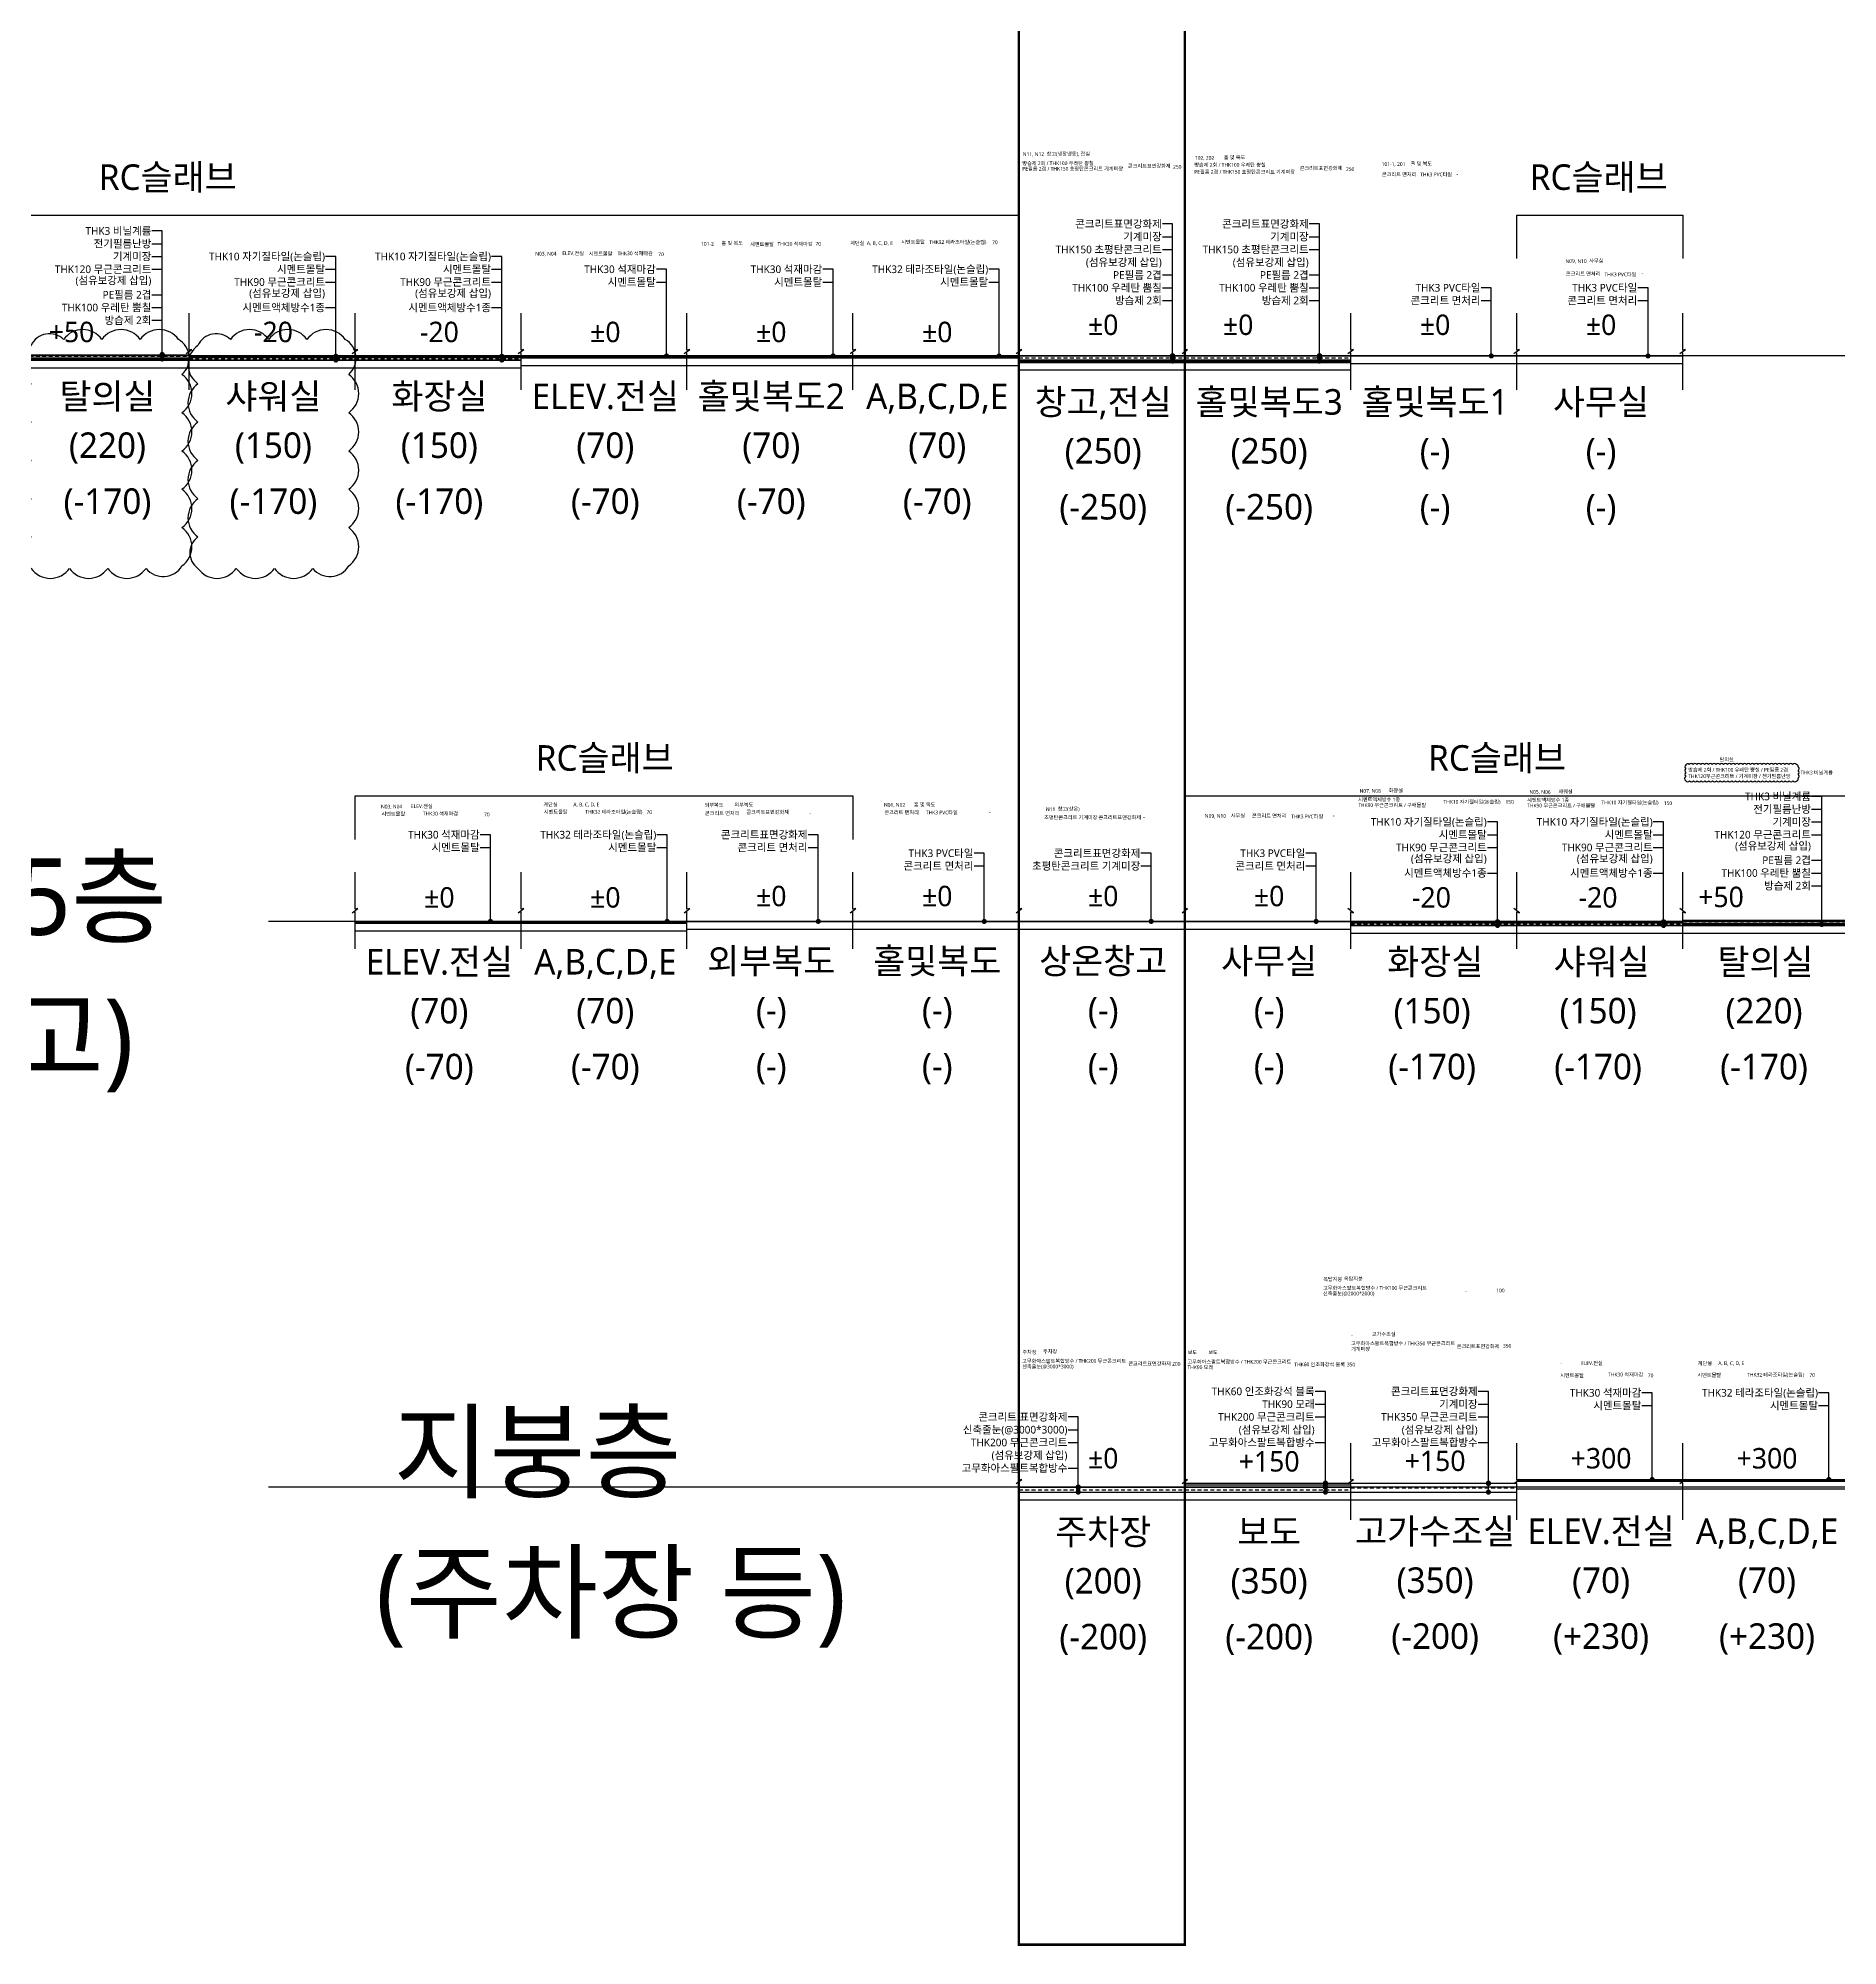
# Model space of a CAD drawing. Header units: millimetres. Extents: x 14892468 to 15300900, y -3565850 to -3401345.
# Drawn here: x 14984285 to 15054773, y -3561489 to -3486799 of the extents above; entities that cross this region are included whole.
import ezdxf
from ezdxf.enums import TextEntityAlignment as Align

# ---------------------------------------------------------------- set-up
doc = ezdxf.new("R2010")
doc.units = ezdxf.units.MM
doc.header["$LTSCALE"] = 100
doc.header["$MEASUREMENT"] = 0
doc.linetypes.add('ACAD_ISO03W100', pattern=[30, 12, -18])
doc.linetypes.add('HID', pattern=[2.5, 1.5, -1])
doc.layers.get('0').update_dxf_attribs({"linetype": 'CONTINUOUS'})
doc.layers.get('Defpoints').update_dxf_attribs({"color": 171, "linetype": 'CONTINUOUS'})
doc.layers.add('check', color=30, linetype='CONTINUOUS', plot=False)
for name, color, linetype in [('FIN', 9, 'CONTINUOUS'), ('FIN(아스콘)', 3, 'CONTINUOUS'), ('HAT-252', 252, 'CONTINUOUS'), ('INS', 9, 'BATTING'), ('LED', 7, 'CONTINUOUS'), ('SYM', 7, 'CONTINUOUS'), ('TEXT(MIN)', 7, 'CONTINUOUS'), ('TEXT-기입', 6, 'CONTINUOUS'), ('wire-meshes', 1, 'CONTINUOUS')]:
    doc.layers.add(name, color=color, linetype=linetype)
doc.styles.add('CGS', font='cgse', dxfattribs={"bigfont": 'cgs'})
doc.styles.add('나눔바른고딕', font='NanumBarunGothic.ttf')
doc.linetypes.add('BATTING', pattern='A,0.0001,-0.1,[134,ltypeshp.shx,S=0.1,R=0,X=-0.1,Y=0],-0.2,[134,ltypeshp.shx,S=0.1,R=180,X=0.1,Y=0],-0.1', length=0.4001)
doc.dimstyles.new('NDIM 1200', dxfattribs={"dimscale": 500, "dimtxt": 3, "dimasz": 1, "dimexe": 2, "dimexo": 2, "dimgap": 1, "dimtad": 1, "dimdec": 0, "dimdsep": 46, "dimtxsty": 'CGS', "dimblk": 'DOT0', "dimcen": 1, "dimdle": 8, "dimclrd": 2, "dimclre": 2, "dimclrt": 2, "dimadec": 0, "dimazin": 0, "dimtfac": 1, "dimtdec": 0, "dimtix": 1, "dimtmove": 2, "dimatfit": 3, "dimldrblk": 'DOT0', "dimfxl": 1, "dimtolj": 1, "dimtzin": 0, "dimlwd": -1, "dimlwe": -1, "dimarcsym": 0})

# ---------------------------------------------------------------- blocks, each defined once
blk = doc.blocks.new('DOT0')
blk.add_line((-3, 0), (3, 0))
at = {"color": 6}
blk.add_circle((0, 0), 0.75, dxfattribs=at)

msp = doc.modelspace()

# ---------------------------------------------------------------- hatches: boundary and pattern name
at = {"layer": 'LED'}
h = msp.add_hatch(color=256, dxfattribs=at)
h.dxf.hatch_style = 1
edge = h.paths.add_edge_path()
edge.add_arc((14989143, -3499191.1), 108, 0, 360)
h = msp.add_hatch(color=256, dxfattribs=at)
h.dxf.hatch_style = 1
edge = h.paths.add_edge_path()
edge.add_arc((14995946, -3499261.1), 108, 0, 360)
h = msp.add_hatch(color=256, dxfattribs=at)
h.dxf.hatch_style = 1
edge = h.paths.add_edge_path()
edge.add_arc((15002446, -3499261.1), 108, 0, 360)
h = msp.add_hatch(color=256, dxfattribs=at)
h.dxf.hatch_style = 1
edge = h.paths.add_edge_path()
edge.add_arc((15028717.5, -3499236.1), 108, 0, 360)
h = msp.add_hatch(color=256, dxfattribs=at)
h.dxf.hatch_style = 1
edge = h.paths.add_edge_path()
edge.add_arc((15028717.5, -3499311.1), 108, 0, 360)
h = msp.add_hatch(color=256, dxfattribs=at)
h.dxf.hatch_style = 1
edge = h.paths.add_edge_path()
edge.add_arc((15034471.5, -3499236.1), 108, 0, 360)
h = msp.add_hatch(color=256, dxfattribs=at)
h.dxf.hatch_style = 1
edge = h.paths.add_edge_path()
edge.add_arc((15034471.5, -3499311.1), 108, 0, 360)
h = msp.add_hatch(color=256, dxfattribs=at)
h.dxf.hatch_style = 1
edge = h.paths.add_edge_path()
edge.add_arc((15041446, -3521399.5), 108, 0, 360)
h = msp.add_hatch(color=256, dxfattribs=at)
h.dxf.hatch_style = 1
edge = h.paths.add_edge_path()
edge.add_arc((15047946, -3521399.5), 108, 0, 360)
h = msp.add_hatch(color=256, dxfattribs=at)
h.dxf.hatch_style = 1
edge = h.paths.add_edge_path()
edge.add_arc((15034703.9, -3543380.4), 108, 0, 360)
h = msp.add_hatch(color=256, dxfattribs=at)
h.dxf.hatch_style = 1
edge = h.paths.add_edge_path()
edge.add_arc((15041088.2, -3543380.4), 108, 0, 360)
h = msp.add_hatch(color=256, dxfattribs=at)
h.dxf.hatch_style = 1
edge = h.paths.add_edge_path()
edge.add_arc((15025022.5, -3543530.4), 108, 0, 360)
h = msp.add_hatch(color=256, dxfattribs=at)
h.dxf.hatch_style = 1
edge = h.paths.add_edge_path()
edge.add_arc((15034703.9, -3543530.4), 108, 0, 360)

# ---------------------------------------------------------------- linework, layer by layer
for points in [[(14984011.4, -3507557.8, 0.5205671), (14985511.4, -3507557.8, 0.5205671), (14987011.4, -3507557.8, 0.5205671), (14988511.4, -3507557.8, 0.5205671), (14989916.5, -3507463, 0.5205671), (14989916.5, -3505963, 0.5205671), (14989916.5, -3504463, 0.5205671), (14989916.5, -3502963, 0.5205671), (14989916.5, -3501463, 0.5205671), (14989916.5, -3499963, 0.5205671), (14989780.8, -3498598.7, 0.5205671), (14988280.8, -3498598.7, 0.5205671), (14986780.8, -3498598.7, 0.5205671), (14985280.8, -3498598.7, 0.5205671), (14984011.4, -3498829.4, 0.5205671), (14984011.4, -3500329.4, 0.5205671), (14984011.4, -3501829.4, 0.5205671), (14984011.4, -3503329.4, 0.5205671), (14984011.4, -3504829.4, 0.5205671), (14984011.4, -3506329.4, 0.5205671)], [(14990544.4, -3507557.8, 0.5205671), (14992044.4, -3507557.8, 0.5205671), (14993544.4, -3507557.8, 0.5205671), (14995044.4, -3507557.8, 0.5205671), (14996449.5, -3507463, 0.5205671), (14996449.5, -3505963, 0.5205671), (14996449.5, -3504463, 0.5205671), (14996449.5, -3502963, 0.5205671), (14996449.5, -3501463, 0.5205671), (14996449.5, -3499963, 0.5205671), (14996313.8, -3498598.7, 0.5205671), (14994813.8, -3498598.7, 0.5205671), (14993313.8, -3498598.7, 0.5205671), (14991813.8, -3498598.7, 0.5205671), (14990544.4, -3498829.4, 0.5205671), (14990544.4, -3500329.4, 0.5205671), (14990544.4, -3501829.4, 0.5205671), (14990544.4, -3503329.4, 0.5205671), (14990544.4, -3504829.4, 0.5205671), (14990544.4, -3506329.4, 0.5205671)], [(15048815.5, -3515873.7, 0.5205671), (15048965.5, -3515873.7, 0.5205671), (15049115.5, -3515873.7, 0.5205671), (15049265.5, -3515873.7, 0.5205671), (15049415.5, -3515873.7, 0.5205671), (15049565.5, -3515873.7, 0.5205671), (15049715.5, -3515873.7, 0.5205671), (15049865.5, -3515873.7, 0.5205671), (15050015.5, -3515873.7, 0.5205671), (15050165.5, -3515873.7, 0.5205671), (15050315.5, -3515873.7, 0.5205671), (15050465.5, -3515873.7, 0.5205671), (15050615.5, -3515873.7, 0.5205671), (15050765.5, -3515873.7, 0.5205671), (15050915.5, -3515873.7, 0.5205671), (15051065.5, -3515873.7, 0.5205671), (15051215.5, -3515873.7, 0.5205671), (15051365.5, -3515873.7, 0.5205671), (15051515.5, -3515873.7, 0.5205671), (15051665.5, -3515873.7, 0.5205671), (15051815.5, -3515873.7, 0.5205671), (15051965.5, -3515873.7, 0.5205671), (15052115.5, -3515873.7, 0.5205671), (15052265.5, -3515873.7, 0.5205671), (15052415.5, -3515873.7, 0.5205671), (15052565.5, -3515873.7, 0.5205671), (15052715.5, -3515873.7, 0.5205671), (15052865.5, -3515873.7, 0.5205671), (15053015.5, -3515873.7, 0.5205671), (15053165.5, -3515873.7, 0.5205671), (15053215.5, -3515773.7, 0.5205671), (15053215.5, -3515623.7, 0.5205671), (15053215.5, -3515473.7, 0.5205671), (15053215.5, -3515323.7, 0.5205671), (15053150.8, -3515238.4, 0.5205671), (15053000.8, -3515238.4, 0.5205671), (15052850.8, -3515238.4, 0.5205671), (15052700.8, -3515238.4, 0.5205671), (15052550.8, -3515238.4, 0.5205671), (15052400.8, -3515238.4, 0.5205671), (15052250.8, -3515238.4, 0.5205671), (15052100.8, -3515238.4, 0.5205671), (15051950.8, -3515238.4, 0.5205671), (15051800.8, -3515238.4, 0.5205671), (15051650.8, -3515238.4, 0.5205671), (15051500.8, -3515238.4, 0.5205671), (15051350.8, -3515238.4, 0.5205671), (15051200.8, -3515238.4, 0.5205671), (15051050.8, -3515238.4, 0.5205671), (15050900.8, -3515238.4, 0.5205671), (15050750.8, -3515238.4, 0.5205671), (15050600.8, -3515238.4, 0.5205671), (15050450.8, -3515238.4, 0.5205671), (15050300.8, -3515238.4, 0.5205671), (15050150.8, -3515238.4, 0.5205671), (15050000.8, -3515238.4, 0.5205671), (15049850.8, -3515238.4, 0.5205671), (15049700.8, -3515238.4, 0.5205671), (15049550.8, -3515238.4, 0.5205671), (15049400.8, -3515238.4, 0.5205671), (15049250.8, -3515238.4, 0.5205671), (15049100.8, -3515238.4, 0.5205671), (15048950.8, -3515238.4, 0.5205671), (15048815.5, -3515253.1, 0.5205671), (15048815.5, -3515403.1, 0.5205671), (15048815.5, -3515553.1, 0.5205671), (15048815.5, -3515703.1, 0.5205671)]]:
    msp.add_lwpolyline(points, format="xyb", close=True)
at = {"color": 2, "ltscale": 0.1}
for points in [[(15035697, -3499241.1), (15042197, -3499241.1)], [(15042197, -3499241.1), (15048697, -3499241.1)], [(14983697, -3499411.1), (14990197, -3499411.1)], [(14983697, -3499711.1), (14990197, -3499711.1)], [(14990197, -3499411.1), (14996697, -3499411.1)], [(14990197, -3499711.1), (14996697, -3499711.1)], [(14996697, -3499411.2), (15003197, -3499411.2)], [(14996697, -3499711.2), (15003197, -3499711.2)], [(15003197, -3499311.2), (15009697, -3499311.2)], [(15003197, -3499611.2), (15009697, -3499611.2)], [(15009697, -3499311.2), (15016197, -3499311.2)], [(15009697, -3499611.2), (15016197, -3499611.2)], [(15016197, -3499311.2), (15022697, -3499311.2)], [(15016197, -3499611.2), (15022697, -3499611.2)], [(15022697, -3499491.1), (15029197, -3499491.1)], [(15022697, -3499791.1), (15029197, -3499791.1)], [(15029197, -3499491.1), (15035697, -3499491.1)], [(15029197, -3499791.1), (15035697, -3499791.1)], [(15035697, -3499541.1), (15042197, -3499541.1)], [(15042197, -3499541.1), (15048697, -3499541.1)], [(14996697, -3521449.6), (15003197, -3521449.6)], [(15003197, -3521449.6), (15009697, -3521449.6)], [(15009697, -3521379.6), (15016197, -3521379.6)], [(15016197, -3521379.6), (15022697, -3521379.6)], [(15022697, -3521379.6), (15029197, -3521379.6)], [(15029197, -3521379.6), (15035697, -3521379.6)], [(15042197, -3521549.6), (15035697, -3521549.6)], [(15048697, -3521549.6), (15042197, -3521549.6)], [(15055197, -3521549.6), (15048697, -3521549.6)], [(14996697, -3521749.6), (15003197, -3521749.6)], [(15003197, -3521749.6), (15009697, -3521749.6)], [(15009697, -3521679.6), (15016197, -3521679.6)], [(15016197, -3521679.6), (15022697, -3521679.6)], [(15022697, -3521679.6), (15029197, -3521679.6)], [(15029197, -3521679.6), (15035697, -3521679.6)], [(15042197, -3521849.6), (15035697, -3521849.6)], [(15048697, -3521849.6), (15042197, -3521849.6)], [(15055197, -3521849.6), (15048697, -3521849.6)], [(15042197, -3543300.4), (15048697, -3543300.4)], [(15048697, -3543300.4), (15055197, -3543300.4)], [(15022697, -3543730.4), (15029197, -3543730.4)], [(15022697, -3544030.4), (15029197, -3544030.4)], [(15029197, -3543730.4), (15035697, -3543730.4)], [(15029197, -3544030.4), (15035697, -3544030.4)], [(15035697, -3543730.4), (15042197, -3543730.4)], [(15035697, -3544030.4), (15042197, -3544030.4)], [(15042197, -3543600.4), (15048697, -3543600.4)], [(15048697, -3543600.4), (15055197, -3543600.4)]]:
    msp.add_lwpolyline(points, dxfattribs=at)
at = {"layer": 'check', "color": 40, "linetype": 'ACAD_ISO03W100', "ltscale": 0.05, "const_width": 100}
msp.add_lwpolyline([(15022697, -3446368.2), (15029197, -3446368.2), (15029197, -3561439.2), (15022697, -3561439.2)], close=True, dxfattribs=at)
at = {"layer": 'Defpoints', "ltscale": 0.1}
for p, q in [((15090428.8, -3499241.1), (14957697, -3499241.1)), ((15090428.8, -3521379.6), (14993303.5, -3521379.6)), ((15090428.8, -3543530.4), (14993303.5, -3543530.4))]:
    msp.add_line(p, q, dxfattribs=at)
at = {"layer": 'FIN', "ltscale": 0.1}
for points in [[(14983697, -3499191.1), (14990197, -3499191.1)], [(15003197, -3499241.2), (15009697, -3499241.2)], [(15009697, -3499241.2), (15016197, -3499241.2)], [(15016197, -3499241.2), (15022697, -3499241.2)], [(15035697, -3499238.1), (15042197, -3499238.1)], [(15042197, -3499238.1), (15048697, -3499238.1)], [(14990197, -3499261.1), (14996697, -3499261.1)], [(14990197, -3499271.1), (14996697, -3499271.1)], [(14996697, -3499261.1), (15003197, -3499261.1)], [(14996697, -3499271.1), (15003197, -3499271.1)], [(15003197, -3499271.2), (15009697, -3499271.2)], [(15009697, -3499271.2), (15016197, -3499271.2)], [(15016197, -3499271.2), (15022697, -3499271.2)], [(14996697, -3521379.6), (15003197, -3521379.6)], [(14996697, -3521409.6), (15003197, -3521409.6)], [(15003197, -3521379.6), (15009697, -3521379.6)], [(15003197, -3521409.6), (15009697, -3521409.6)], [(15016197, -3521376.6), (15022697, -3521376.6)], [(15029197, -3521376.6), (15035697, -3521376.6)], [(15035697, -3521399.6), (15042197, -3521399.6)], [(15035697, -3521409.6), (15042197, -3521409.6)], [(15042197, -3521399.6), (15048697, -3521399.6)], [(15042197, -3521409.6), (15048697, -3521409.6)], [(15048697, -3521329.6), (15055197, -3521329.6)], [(15042197, -3543230.4), (15048697, -3543230.4)], [(15042197, -3543260.4), (15048697, -3543260.4)], [(15048697, -3543230.4), (15055197, -3543230.4)], [(15048697, -3543260.4), (15055197, -3543260.4)]]:
    msp.add_lwpolyline(points, dxfattribs=at)
at = {"layer": 'FIN(아스콘)', "ltscale": 0.1}
for points in [[(14983697, -3499194.1), (14990197, -3499194.1)], [(15022697, -3499241.1), (15029197, -3499241.1)], [(15029197, -3499241.1), (15035697, -3499241.1)], [(14983697, -3499311.1), (14990197, -3499311.1)], [(14990197, -3499301.1), (14996697, -3499301.1)], [(14990197, -3499391.1), (14996697, -3499391.1)], [(14996697, -3499301.1), (15003197, -3499301.1)], [(14996697, -3499391.1), (15003197, -3499391.1)], [(15022697, -3499391.1), (15029197, -3499391.1)], [(15029197, -3499391.1), (15035697, -3499391.1)], [(15035697, -3521439.6), (15042197, -3521439.6)], [(15035697, -3521529.6), (15042197, -3521529.6)], [(15042197, -3521439.6), (15048697, -3521439.6)], [(15042197, -3521529.6), (15048697, -3521529.6)], [(15048697, -3521332.6), (15055197, -3521332.6)], [(15048697, -3521449.6), (15055197, -3521449.6)], [(15022697, -3543530.4), (15029197, -3543530.4)], [(15022697, -3543720.4), (15029197, -3543720.4)], [(15029197, -3543380.4), (15035697, -3543380.4)], [(15029197, -3543440.4), (15035697, -3543440.4)], [(15029197, -3543530.4), (15035697, -3543530.4)], [(15029197, -3543720.4), (15035697, -3543720.4)], [(15035697, -3543380.4), (15042197, -3543380.4)], [(15035697, -3543720.4), (15042197, -3543720.4)]]:
    msp.add_lwpolyline(points, dxfattribs=at)
at = {"layer": 'HAT-252', "linetype": 'HID', "ltscale": 0.1}
for points in [[(14990197, -3499401.1), (14996697, -3499401.1)], [(14996697, -3499401.1), (15003197, -3499401.1)], [(15035697, -3521539.6), (15042197, -3521539.6)], [(15042197, -3521539.6), (15048697, -3521539.6)], [(15022697, -3543725.4), (15029197, -3543725.4)], [(15029197, -3543725.4), (15035697, -3543725.4)], [(15035697, -3543725.4), (15042197, -3543725.4)]]:
    msp.add_lwpolyline(points, dxfattribs=at)
at = {"layer": 'INS', "ltscale": 1.2}
for points in [[(14983697, -3499361.1), (14990197, -3499361.1)], [(15022697, -3499441.1), (15029197, -3499441.1)], [(15029197, -3499441.1), (15035697, -3499441.1)], [(15048697, -3521499.6), (15055197, -3521499.6)]]:
    msp.add_lwpolyline(points, dxfattribs=at)
at = {"layer": 'SYM', "color": 251, "ltscale": 1000, "true_color": 0x636466}
for points in [[(14990197, -3500568.7), (14990197, -3499122.7), (14990087, -3499149.7), (14990307, -3498987.7), (14990197, -3499014.7), (14990197, -3497568.7)], [(14996697, -3500568.7), (14996697, -3499122.7), (14996587, -3499149.7), (14996807, -3498987.7), (14996697, -3499014.7), (14996697, -3497568.7)], [(15003197, -3500568.7), (15003197, -3499122.7), (15003087, -3499149.7), (15003307, -3498987.7), (15003197, -3499014.7), (15003197, -3497568.7)], [(15009697, -3500568.7), (15009697, -3499122.7), (15009587, -3499149.7), (15009807, -3498987.7), (15009697, -3499014.7), (15009697, -3497568.7)], [(15016197, -3500568.7), (15016197, -3499122.7), (15016087, -3499149.7), (15016307, -3498987.7), (15016197, -3499014.7), (15016197, -3497568.7)], [(15022697, -3500568.7), (15022697, -3499122.7), (15022587, -3499149.7), (15022807, -3498987.7), (15022697, -3499014.7), (15022697, -3497568.7)], [(15029197, -3500568.7), (15029197, -3499122.7), (15029087, -3499149.7), (15029307, -3498987.7), (15029197, -3499014.7), (15029197, -3497568.7)], [(15035697, -3500568.7), (15035697, -3499122.7), (15035587, -3499149.7), (15035807, -3498987.7), (15035697, -3499014.7), (15035697, -3497568.7)], [(15042197, -3500568.7), (15042197, -3499122.7), (15042087, -3499149.7), (15042307, -3498987.7), (15042197, -3499014.7), (15042197, -3497568.7)], [(15048697, -3500568.7), (15048697, -3499122.7), (15048587, -3499149.7), (15048807, -3498987.7), (15048697, -3499014.7), (15048697, -3497568.7)], [(14996697, -3522457.3), (14996697, -3521011.3), (14996587, -3521038.3), (14996807, -3520876.3), (14996697, -3520903.3), (14996697, -3519457.3)], [(15003197, -3522457.3), (15003197, -3521011.3), (15003087, -3521038.3), (15003307, -3520876.3), (15003197, -3520903.3), (15003197, -3519457.3)], [(15009697, -3522457.3), (15009697, -3521011.3), (15009587, -3521038.3), (15009807, -3520876.3), (15009697, -3520903.3), (15009697, -3519457.3)], [(15016197, -3522457.3), (15016197, -3521011.3), (15016087, -3521038.3), (15016307, -3520876.3), (15016197, -3520903.3), (15016197, -3519457.3)], [(15022697, -3522457.3), (15022697, -3521011.3), (15022587, -3521038.3), (15022807, -3520876.3), (15022697, -3520903.3), (15022697, -3519457.3)], [(15029197, -3522457.3), (15029197, -3521011.3), (15029087, -3521038.3), (15029307, -3520876.3), (15029197, -3520903.3), (15029197, -3519457.3)], [(15035697, -3522457.3), (15035697, -3521011.3), (15035807, -3521038.3), (15035587, -3520876.3), (15035697, -3520903.3), (15035697, -3519457.3)], [(15042197, -3522457.3), (15042197, -3521011.3), (15042307, -3521038.3), (15042087, -3520876.3), (15042197, -3520903.3), (15042197, -3519457.3)], [(15048697, -3522457.3), (15048697, -3521011.3), (15048807, -3521038.3), (15048587, -3520876.3), (15048697, -3520903.3), (15048697, -3519457.3)], [(15022697, -3544808), (15022697, -3543362), (15022587, -3543389), (15022807, -3543227), (15022697, -3543254), (15022697, -3541808)], [(15029197, -3544808), (15029197, -3543362), (15029087, -3543389), (15029307, -3543227), (15029197, -3543254), (15029197, -3541808)], [(15035697, -3544808), (15035697, -3543362), (15035587, -3543389), (15035807, -3543227), (15035697, -3543254), (15035697, -3541808)], [(15042197, -3544808), (15042197, -3543362), (15042087, -3543389), (15042307, -3543227), (15042197, -3543254), (15042197, -3541808)], [(15048697, -3544808), (15048697, -3543362), (15048587, -3543389), (15048807, -3543227), (15048697, -3543254), (15048697, -3541808)]]:
    msp.add_lwpolyline(points, dxfattribs=at)
at = {"layer": 'TEXT(MIN)', "ltscale": 10000}
for p, q in [((15028317.5, -3494571.5), (15028717.5, -3494571.5)), ((15034071.5, -3494571.5), (15034471.5, -3494571.5)), ((14988743, -3494846.5), (14989143, -3494846.5)), ((14988743, -3495346.5), (14989143, -3495346.5)), ((15028317.5, -3495071.5), (15028717.5, -3495071.5)), ((15034071.5, -3495071.5), (15034471.5, -3495071.5)), ((14988743, -3495846.5), (14989143, -3495846.5)), ((14995546, -3495846.5), (14995946, -3495846.5)), ((15002046, -3495846.5), (15002446, -3495846.5)), ((15028317.5, -3496071.5), (15028717.5, -3496071.5)), ((15034071.5, -3496071.5), (15034471.5, -3496071.5)), ((14988743, -3496846.5), (14989143, -3496846.5)), ((14995546, -3496346.5), (14995946, -3496346.5)), ((15002046, -3496346.5), (15002446, -3496346.5)), ((15008499, -3496346.6), (15008899, -3496346.6)), ((15015020, -3496346.6), (15015420, -3496346.6)), ((15021520, -3496346.6), (15021920, -3496346.6)), ((15028317.5, -3496571.5), (15028717.5, -3496571.5)), ((15034071.5, -3496571.5), (15034471.5, -3496571.5)), ((14988743, -3497346.5), (14989143, -3497346.5)), ((14995546, -3497346.5), (14995946, -3497346.5)), ((15002046, -3497346.5), (15002446, -3497346.5)), ((15028317.5, -3497071.5), (15028717.5, -3497071.5)), ((15034071.5, -3497071.5), (15034471.5, -3497071.5)), ((15040800.5, -3497071.5), (15041200.5, -3497071.5)), ((15046939.5, -3497071.5), (15047339.5, -3497071.5)), ((14988743, -3497846.5), (14989143, -3497846.5)), ((15053743, -3516985), (15054143, -3516985)), ((15053743, -3517485), (15054143, -3517485)), ((15001601.2, -3518485), (15002001.2, -3518485)), ((15008520, -3518485), (15008920, -3518485)), ((15014439.5, -3518485), (15014839.5, -3518485)), ((15041046, -3517984.9), (15041446, -3517984.9)), ((15041046, -3518484.9), (15041446, -3518484.9)), ((15047546, -3517984.9), (15047946, -3517984.9)), ((15047546, -3518484.9), (15047946, -3518484.9)), ((15053743, -3517985), (15054143, -3517985)), ((15020939.5, -3519210), (15021339.5, -3519210)), ((15027477.8, -3519210), (15027877.8, -3519210)), ((15033939.5, -3519210), (15034339.5, -3519210)), ((15053743, -3518985), (15054143, -3518985)), ((15041046, -3519484.9), (15041446, -3519484.9)), ((15047546, -3519484.9), (15047946, -3519484.9)), ((15053743, -3519485), (15054143, -3519485)), ((15053743, -3519985), (15054143, -3519985)), ((15034303.9, -3540280.8), (15034703.9, -3540280.8)), ((15040688.2, -3540280.8), (15041088.2, -3540280.8)), ((15034303.9, -3540780.8), (15034703.9, -3540780.8)), ((15040688.2, -3540780.8), (15041088.2, -3540780.8)), ((15047101.2, -3540335.8), (15047501.2, -3540335.8)), ((15054020, -3540335.8), (15054420, -3540335.8)), ((15024622.5, -3541280.8), (15025022.5, -3541280.8)), ((15024622.5, -3541780.8), (15025022.5, -3541780.8)), ((15034303.9, -3541780.8), (15034703.9, -3541780.8)), ((15040688.2, -3541780.8), (15041088.2, -3541780.8)), ((15024622.5, -3542780.8), (15025022.5, -3542780.8))]:
    msp.add_line(p, q, dxfattribs=at)
at = {"layer": 'TEXT-기입', "color": 2}
for points in [[(14957697, -3495428.1), (14957697, -3493725.4), (15022697, -3493725.4), (15022697, -3495428.1)], [(15042197, -3495428.1), (15042197, -3493725.4), (15048697, -3493725.4), (15048697, -3495428.1)], [(14996697, -3518168.2), (14996697, -3516465.5), (15016197, -3516465.5), (15016197, -3518168.2)], [(15029197, -3518168.2), (15029197, -3516465.5), (15055197, -3516465.5), (15055197, -3518168.2)]]:
    msp.add_lwpolyline(points, dxfattribs=at)
at = {"layer": 'wire-meshes', "linetype": 'HID'}
for points in [[(14983697, -3499251.1), (14990197, -3499251.1)], [(14990197, -3499346.1), (14996697, -3499346.1)], [(14996697, -3499346.1), (15003197, -3499346.1)], [(15022697, -3499316.1), (15029197, -3499316.1)], [(15029197, -3499316.1), (15035697, -3499316.1)], [(15035697, -3521484.6), (15042197, -3521484.6)], [(15042197, -3521484.6), (15048697, -3521484.6)], [(15048697, -3521389.6), (15055197, -3521389.6)], [(15022697, -3543630.4), (15029197, -3543630.4)], [(15029197, -3543630.4), (15035697, -3543630.4)], [(15035697, -3543555.4), (15042197, -3543555.4)]]:
    msp.add_lwpolyline(points, dxfattribs=at)

# ---------------------------------------------------------------- texts
at = {"layer": 'TEXT(MIN)', "style": '나눔바른고딕'}
for s, p in [('콘크리트표면강화제', (15028292.9, -3494071.5)), ('콘크리트표면강화제', (15034046.9, -3494071.5)), ('THK3 비닐계륨', (14988718.4, -3494346.5)), ('전기필름난방', (14988718.4, -3494846.5)), ('기계미장', (15028292.9, -3494571.5)), ('기계미장', (15034046.9, -3494571.5)), ('기계미장', (14988718.4, -3495346.5)), ('THK10 자기질타일(논슬립)', (14995521.4, -3495346.5)), ('THK10 자기질타일(논슬립)', (15002021.4, -3495346.5)), ('THK150 초평탄콘크리트', (15028292.9, -3495071.5)), ('(섬유보강제 삽입)', (15028292.9, -3495571.5)), ('THK150 초평탄콘크리트', (15034046.9, -3495071.5)), ('(섬유보강제 삽입)', (15034046.9, -3495571.5)), ('THK120 무근콘크리트', (14988718.4, -3495846.5)), ('(섬유보강제 삽입)', (14988718.4, -3496283.5)), ('THK90 무근콘크리트', (14995521.4, -3496346.5)), ('시멘트몰탈', (14995521.4, -3495846.5)), ('THK90 무근콘크리트', (15002021.4, -3496346.5)), ('시멘트몰탈', (15002021.4, -3495846.5)), ('THK30 석재마감', (15008474.4, -3495846.6)), ('시멘트몰탈', (15008474.4, -3496346.6)), ('THK30 석재마감', (15014995.4, -3495846.6)), ('시멘트몰탈', (15014995.4, -3496346.6)), ('THK32 테라조타일(논슬립)', (15021495.4, -3495846.6)), ('시멘트몰탈', (15021495.4, -3496346.6)), ('PE필름 2겹', (15028292.9, -3496071.5)), ('PE필름 2겹', (15034046.9, -3496071.5)), ('PE필름 2겹', (14988718.4, -3496846.5)), ('(섬유보강제 삽입)', (14995521.4, -3496783.5)), ('(섬유보강제 삽입)', (15002021.4, -3496783.5)), ('THK100 우레탄 뿜칠', (15028292.9, -3496571.5)), ('방습제 2회', (15028292.9, -3497071.5)), ('THK100 우레탄 뿜칠', (15034046.9, -3496571.5)), ('방습제 2회', (15034046.9, -3497071.5)), ('콘크리트 면처리', (15040775.9, -3497071.5)), ('THK3 PVC타일', (15040775.9, -3496571.5)), ('콘크리트 면처리', (15046914.9, -3497071.5)), ('THK3 PVC타일', (15046914.9, -3496571.5)), ('THK100 우레탄 뿜칠', (14988718.4, -3497346.5)), ('방습제 2회', (14988718.4, -3497846.5)), ('시멘트액체방수1종', (14995521.4, -3497346.5)), ('시멘트액체방수1종', (15002021.4, -3497346.5)), ('THK3 비닐계륨', (15053718.4, -3516485)), ('전기필름난방', (15053718.4, -3516985)), ('THK30 석재마감', (15001576.6, -3517985)), ('THK32 테라조타일(논슬립)', (15008495.4, -3517985)), ('콘크리트표면강화제', (15014414.9, -3517985)), ('THK10 자기질타일(논슬립)', (15041021.4, -3517484.9)), ('시멘트몰탈', (15041021.4, -3517984.9)), ('THK10 자기질타일(논슬립)', (15047521.4, -3517484.9)), ('시멘트몰탈', (15047521.4, -3517984.9)), ('THK120 무근콘크리트', (15053718.4, -3517985)), ('기계미장', (15053718.4, -3517485)), ('시멘트몰탈', (15001576.6, -3518485)), ('시멘트몰탈', (15008495.4, -3518485)), ('콘크리트 면처리', (15014414.9, -3518485)), ('THK3 PVC타일', (15020914.9, -3518710)), ('콘크리트표면강화제', (15027453.1, -3518710)), ('THK3 PVC타일', (15033914.9, -3518710)), ('THK90 무근콘크리트', (15041021.4, -3518484.9)), ('THK90 무근콘크리트', (15047521.4, -3518484.9)), ('(섬유보강제 삽입)', (15053718.4, -3518422)), ('콘크리트 면처리', (15020914.9, -3519210)), ('초평탄콘크리트 기계미장', (15027453.1, -3519210)), ('콘크리트 면처리', (15033914.9, -3519210)), ('시멘트액체방수1종', (15041021.4, -3519484.9)), ('(섬유보강제 삽입)', (15041021.4, -3518921.9)), ('시멘트액체방수1종', (15047521.4, -3519484.9)), ('(섬유보강제 삽입)', (15047521.4, -3518921.9)), ('THK100 우레탄 뿜칠', (15053718.4, -3519485)), ('PE필름 2겹', (15053718.4, -3518985)), ('방습제 2회', (15053718.4, -3519985)), ('THK60 인조화강석 블록', (15034279.3, -3539780.8)), ('THK90 모래', (15034279.3, -3540280.8)), ('콘크리트표면강화제', (15040663.6, -3539780.8)), ('기계미장', (15040663.6, -3540280.8)), ('THK30 석재마감', (15047076.6, -3539835.8)), ('시멘트몰탈', (15047076.6, -3540335.8)), ('THK32 테라조타일(논슬립)', (15053995.4, -3539835.8)), ('시멘트몰탈', (15053995.4, -3540335.8)), ('콘크리트 표면강화제', (15024597.9, -3540780.8)), ('THK200 무근콘크리트', (15034279.3, -3540780.8)), ('THK350 무근콘크리트', (15040663.6, -3540780.8)), ('신축줄눈(@3000*3000)', (15024597.9, -3541280.8)), ('THK200 무근콘크리트', (15024597.9, -3541780.8)), ('고무화아스팔트복합방수', (15034279.3, -3541780.8)), ('(섬유보강제 삽입)', (15034279.3, -3541280.8)), ('고무화아스팔트복합방수', (15040663.6, -3541780.8)), ('(섬유보강제 삽입)', (15040663.6, -3541280.8)), ('(섬유보강제 삽입)', (15024597.9, -3542280.8)), ('고무화아스팔트복합방수', (15024597.9, -3542780.8))]:
    msp.add_text(s, height=300, dxfattribs=at).set_placement(p, align=Align.MIDDLE_RIGHT)
at = {"layer": 'TEXT(MIN)', "color": 8, "style": '나눔바른고딕'}
for s, p in [('지상 3-5층', (14971305.8, -3521907.9)), ('(상온창고)', (14970622.8, -3527409.7)), ('지붕층', (14998196.6, -3543643.2)), ('(주차장 등)', (14997513.6, -3549145))]:
    msp.add_text(s, height=3000, dxfattribs=at).set_placement(p)
at = {"layer": 'TEXT-기입', "color": 2, "style": '나눔바른고딕'}
for p in [(14989363.4, -3492239.4), (15045406.2, -3492239.4), (15006476.1, -3514979.4), (15041424.2, -3514979.4)]:
    msp.add_text('RC슬래브', height=1000, dxfattribs=at).set_placement(p, align=Align.MIDDLE_CENTER)
at = {"layer": 'TEXT-기입', "style": '나눔바른고딕'}
for s, p in [('방습제 2회 / THK100 우레탄 뿜칠', (15022831.4, -3491769.7)), ('N11, N12', (15022854.4, -3491414)), ('창고(냉장냉동), 전실', (15023783.3, -3491398.2)), ('방습제 2회 / THK100 우레탄 뿜칠', (15029567.3, -3491831.5)), ('102, 202', (15029590.3, -3491557.9)), ('홀 및 복도', (15030723.2, -3491543.8)), ('101-1, 201', (15036906.3, -3491799.6)), ('홀 및 복도', (15038039.2, -3491783.8)), ('PE필름 2겹 / THK150 초평탄콘크리트 기계미장', (15022831.4, -3491982.9)), ('PE필름 2겹 / THK150 초평탄콘크리트 기계미장', (15029567.3, -3492105.7)), ('콘크리트 면처리', (15036916.3, -3492205.9)), ('THK3 PVC타일', (15038417.3, -3492205.9)), ('홀 및 복도', (15011045.2, -3494892.8)), ('THK30 석재마감', (15013241.3, -3494928.6)), ('계단실', (15016090.3, -3494895.3)), ('A, B, C, D, E', (15016742.2, -3494894.2)), ('시멘트몰탈', (15018089.3, -3494850.8)), ('THK32 테라조타일(논슬립)', (15019189.3, -3494853.6)), ('N03, N04', (15003755.4, -3495309.3)), ('ELEV.전실', (15004813.3, -3495293.5)), ('시멘트몰탈', (15005850.4, -3495308.2)), ('THK30 석재마감', (15006981.4, -3495296.5)), ('101-2', (15010246.3, -3494919.6)), ('시멘트몰탈', (15012173.3, -3494938.2)), ('N09, N10', (15044105.7, -3495599.3)), ('사무실', (15045033.6, -3495583.5)), ('콘크리트 면처리', (15044120.7, -3496093.5)), ('THK120무근콘크리트 / 기계미장 / 전기필름난방', (15048913.3, -3515764.6)), ('방습제 2회 / THK100 우레탄 뿜칠 / PE필름 2겹', (15048913.3, -3515516.4)), ('탈의실', (15050136.7, -3515112.3)), ('N07, N08', (15036043.1, -3516344.2)), ('화장실', (15037179, -3516328.4)), ('N05, N06', (15042691, -3516384.5)), ('샤워실', (15043826.8, -3516368.7)), ('N03, N04', (14997713.9, -3516957.8)), ('시멘트몰탈', (14997731.2, -3517242.6)), ('ELEV.전실', (14998885, -3516942)), ('THK30 석재마감', (14999353.9, -3517230.9)), ('계단실', (15004075.7, -3516876.7)), ('시멘트몰탈', (15004092.9, -3517161.5)), ('A, B, C, D, E', (15005246.8, -3516875.5)), ('THK32 테라조타일(논슬립)', (15005715.7, -3517164.4)), ('외부복도', (15010384.4, -3516895.7)), ('콘크리트 면처리', (15010401.7, -3517216.4)), ('외부복도', (15011555.5, -3516879.9)), ('콘크리트표면강화제', (15012024.4, -3517168.8)), ('N01, N02', (15017413.8, -3516893.6)), ('콘크리트 면처리', (15017431, -3517185)), ('홀 및 복도', (15018584.9, -3516877.8)), ('THK3 PVC타일', (15019053.8, -3517185)), ('N11', (15023757.6, -3517060.4)), ('창고(상온)', (15024217.8, -3517044.6)), ('사무실', (15030995.6, -3517308.9)), ('콘크리트 면처리', (15031826.4, -3517316)), ('THK90 무근콘크리트 / 구배몰탈', (15035986.6, -3516897.1)), ('시멘트액체방수 1종', (15035986.6, -3516679.5)), ('초평탄콘크리트 기계미장', (15023686.3, -3517381.6)), ('콘크리트표면강화제', (15025812.5, -3517381.6)), ('N09, N10', (15029981.9, -3517324.7)), ('옥탑지붕', (15034616.9, -3535457.9)), ('옥탑지붕', (15035424.5, -3535442.1)), ('-', (15035715.5, -3537629)), ('고가수조실', (15036523.1, -3537613.2)), ('콘크리트표면강화제', (15039849.5, -3538091.8)), ('주차장', (15022833.3, -3538316.2)), ('주차장', (15023640.9, -3538285.8)), ('콘크리트표면강화제', (15026982.3, -3538764.4)), ('보도', (15029305.5, -3538330.8)), ('보도', (15030114.1, -3538330.8)), ('THK60 인조화강석 블록', (15033485.5, -3538794.8)), ('-', (15043908.2, -3538760.8)), ('ELEV.전실', (15044715.8, -3538745)), ('계단실', (15049282, -3538751.9)), ('A, B, C, D, E', (15050089.6, -3538750.7)), ('시멘트몰탈', (15043899.1, -3539223.6)), ('THK30 석재마감', (15045775.3, -3539195.2)), ('시멘트몰탈', (15049272.9, -3539214.7)), ('THK32 테라조타일(논슬립)', (15051220.5, -3539201))]:
    msp.add_text(s, height=144, dxfattribs=at).set_placement(p)
for s, p in [('콘크리트표면강화제', (15026971.4, -3491798.5)), ('콘크리트표면강화제', (15033696.3, -3491887.5)), ('THK3 PVC타일', (15045632.7, -3496049.4)), ('THK3 비닐계륨', (15053311.4, -3515553.6)), ('THK10 자기질타일(논슬립)', (15039324.7, -3516698.5)), ('150', (15041756.3, -3516698.5)), ('THK90 무근콘크리트 / 구배몰탈', (15042603.4, -3516844)), ('시멘트액체방수 1종', (15042603.4, -3516626.5)), ('THK10 자기질타일(논슬립)', (15045513.4, -3516725.9)), ('THK3 PVC타일', (15033368.3, -3517271.9)), ('고무화아스팔트복합방수 / THK100 무근콘크리트', (15034609.7, -3535732.1)), ('신축줄눈(@2000*2000)', (15034609.7, -3535949.7)), ('고무화아스팔트복합방수 / THK350 무근콘크리트', (15035708.3, -3537903.2)), ('기계미장', (15035708.3, -3538120.7)), ('고무화아스팔트복합방수 / THK200 무근콘크리트', (15022826.1, -3538590.4)), ('신축줄눈(@3000*3000)', (15022826.1, -3538808)), ('THK90 모래', (15029299.3, -3538838.4)), ('고무화아스팔트복합방수 / THK200 무근콘크리트', (15029299.3, -3538620.8))]:
    msp.add_text(s, height=144, dxfattribs=at).set_placement(p, align=Align.MIDDLE_LEFT)
for s, p in [('250', (15028900.2, -3491836.4)), ('250', (15035671.1, -3491925.3)), ('-', (15039868.1, -3492125)), ('70', (15021757.1, -3494793.3)), ('70', (15008680.2, -3495258.9)), ('70', (15014838.1, -3494852.3)), ('-', (15047117.5, -3496012.7)), ('70', (15001856.9, -3517193.3)), ('70', (15008218.6, -3517104)), ('-', (15014527.4, -3517135.5)), ('-', (15021556.8, -3517104.1)), ('150', (15048119.7, -3516749.2)), ('-', (15027599.8, -3517300.8)), ('-', (15035023.4, -3517235.1)), ('100', (15041556.5, -3535829.8)), ('-', (15040211.5, -3535854.8)), ('350', (15041819.2, -3538000.8)), ('200', (15028863.1, -3538698.4)), ('350', (15035706.8, -3538728.8)), ('70', (15047440.3, -3539157.6)), ('70', (15053769.2, -3539140.6))]:
    msp.add_text(s, height=144, dxfattribs=at).set_placement(p, align=Align.MIDDLE_CENTER)
at = {"layer": 'TEXT-기입', "color": 6, "style": '나눔바른고딕'}
for s, height, p in [('±0', 800, (15025999.3, -3498021)), ('±0', 800, (15031286.3, -3498021)), ('±0', 800, (15038999.3, -3498021)), ('±0', 800, (15045499.3, -3498021)), ('+50', 800, (14985592.1, -3498301.2)), ('-20', 800, (14993499.3, -3498301.2)), ('-20', 800, (14999999.3, -3498301.2)), ('±0', 800, (15006499.3, -3498301.2)), ('±0', 800, (15012999.3, -3498301.2)), ('±0', 800, (15019499.3, -3498301.2)), ('탈의실', 1000, (14986999.3, -3500820.8)), ('샤워실', 1000, (14993499.3, -3500820.8)), ('화장실', 1000, (14999999.3, -3500820.8)), ('ELEV.전실', 1000, (15006499.3, -3500820.8)), ('홀및복도2', 1000, (15012999.3, -3500820.8)), ('A,B,C,D,E', 1000, (15019499.3, -3500820.8)), ('창고,전실', 1000, (15025999.3, -3501040.7)), ('홀및복도3', 1000, (15032499.3, -3501040.7)), ('홀및복도1', 1000, (15038999.3, -3501040.7)), ('사무실', 1000, (15045499.3, -3501040.7)), ('(220)', 1000, (14986999.3, -3502735.5)), ('(150)', 1000, (14993499.3, -3502735.5)), ('(150)', 1000, (14999999.3, -3502735.5)), ('(70)', 1000, (15006499.3, -3502735.5)), ('(70)', 1000, (15012999.3, -3502735.5)), ('(70)', 1000, (15019499.3, -3502735.5)), ('(250)', 1000, (15025999.3, -3502955.4)), ('(250)', 1000, (15032499.3, -3502955.4)), ('(-)', 1000, (15038999.3, -3502955.4)), ('(-)', 1000, (15045499.3, -3502955.4)), ('±0', 800, (14999999.3, -3520439.6)), ('±0', 800, (15006499.3, -3520439.6)), ('±0', 800, (15012999.3, -3520386)), ('±0', 800, (15019499.3, -3520386)), ('±0', 800, (15025999.3, -3520386)), ('±0', 800, (15032499.3, -3520386)), ('-20', 800, (15038854.8, -3520439.6)), ('-20', 800, (15045380.4, -3520439.6)), ('+50', 800, (15050196.7, -3520420.7)), ('ELEV.전실', 1000, (14999999.3, -3522959.2)), ('외부복도', 1000, (15012999.3, -3522929.2)), ('홀및복도', 1000, (15019499.3, -3522929.2)), ('상온창고', 1000, (15025999.3, -3522929.2)), ('사무실', 1000, (15032499.3, -3522929.2)), ('화장실', 1000, (15039005.7, -3522959.2)), ('샤워실', 1000, (15045521, -3522959.2)), ('탈의실', 1000, (15051936.4, -3522959.2)), ('A,B,C,D,E', 1000, (15006499.3, -3522959.2)), ('(70)', 1000, (14999999.3, -3524873.9)), ('(70)', 1000, (15006499.3, -3524873.9)), ('(-)', 1000, (15012999.3, -3524843.9)), ('(-)', 1000, (15019499.3, -3524843.9)), ('(-)', 1000, (15025999.3, -3524843.9)), ('(-)', 1000, (15032499.3, -3524843.9)), ('(150)', 1000, (15038882.3, -3524873.9)), ('(150)', 1000, (15045382.3, -3524873.9)), ('(220)', 1000, (15051882.3, -3524873.9)), ('±0', 800, (15025999.3, -3542398.3)), ('+150', 800, (15032499.3, -3542520.3)), ('+150', 800, (15038999.3, -3542497.8)), ('+300', 800, (15045499.3, -3542398.3)), ('+300', 800, (15051999.3, -3542398.3)), ('주차장', 1000, (15025999.3, -3545280)), ('보도', 1000, (15032499.3, -3545280)), ('고가수조실', 1000, (15038999.3, -3545257.2)), ('ELEV.전실', 1000, (15045499.3, -3545257.2)), ('A,B,C,D,E', 1000, (15051999.3, -3545257.2)), ('(200)', 1000, (15025999.3, -3547194.7)), ('(350)', 1000, (15032499.3, -3547194.7)), ('(350)', 1000, (15038999.3, -3547171.9)), ('(70)', 1000, (15045499.3, -3547171.9)), ('(70)', 1000, (15051999.3, -3547171.9))]:
    msp.add_text(s, height=height, dxfattribs=at).set_placement(p, align=Align.MIDDLE_CENTER)
at = {"layer": 'TEXT-기입', "color": 4, "style": '나눔바른고딕'}
for s, p in [('(-170)', (14986999.3, -3504924.9)), ('(-170)', (14993499.3, -3504924.9)), ('(-170)', (14999999.3, -3504924.9)), ('(-70)', (15006499.3, -3504924.9)), ('(-70)', (15012999.3, -3504924.9)), ('(-70)', (15019499.3, -3504924.9)), ('(-250)', (15025999.3, -3505144.7)), ('(-250)', (15032499.3, -3505144.7)), ('(-)', (15038999.3, -3505144.7)), ('(-)', (15045499.3, -3505144.7)), ('(-70)', (14999999.3, -3527063.3)), ('(-70)', (15006499.3, -3527063.3)), ('(-)', (15012999.3, -3527033.3)), ('(-)', (15019499.3, -3527033.3)), ('(-)', (15025999.3, -3527033.3)), ('(-)', (15032499.3, -3527033.3)), ('(-170)', (15038882.3, -3527063.3)), ('(-170)', (15045382.3, -3527063.3)), ('(-170)', (15051882.3, -3527063.3)), ('(-200)', (15025999.3, -3549384)), ('(-200)', (15032499.3, -3549384)), ('(-200)', (15038999.3, -3549361.2)), ('(+230)', (15045499.3, -3549361.2)), ('(+230)', (15051999.3, -3549361.2))]:
    msp.add_text(s, height=1000, dxfattribs=at).set_placement(p, align=Align.MIDDLE_CENTER)

# ---------------------------------------------------------------- leaders
at = {"layer": 'LED', "ltscale": 10000}
for points in [[(14989143, -3499361.1), (14989143, -3494346.5), (14988743, -3494346.5)], [(15028717.5, -3499441.1), (15028717.5, -3494071.5), (15028317.5, -3494071.5)], [(15034471.5, -3499441.1), (15034471.5, -3494071.5), (15034071.5, -3494071.5)], [(14995946, -3499401.1), (14995946, -3495346.5), (14995546, -3495346.5)], [(15002446, -3499401.1), (15002446, -3495346.5), (15002046, -3495346.5)], [(15008899, -3499241.2), (15008899, -3495846.6), (15008499, -3495846.6)], [(15015420, -3499241.2), (15015420, -3495846.6), (15015020, -3495846.6)], [(15021920, -3499241.2), (15021920, -3495846.6), (15021520, -3495846.6)], [(15041200.5, -3499241.1), (15041200.5, -3496571.5), (15040800.5, -3496571.5)], [(15047339.5, -3499241.1), (15047339.5, -3496571.5), (15046939.5, -3496571.5)], [(15054143, -3521499.6), (15054143, -3516485), (15053743, -3516485)], [(15041446, -3521539.5), (15041446, -3517484.9), (15041046, -3517484.9)], [(15047946, -3521539.5), (15047946, -3517484.9), (15047546, -3517484.9)], [(15002001.2, -3521379.6), (15002001.2, -3517985), (15001601.2, -3517985)], [(15008920, -3521379.6), (15008920, -3517985), (15008520, -3517985)], [(15014839.5, -3521379.6), (15014839.5, -3517985), (15014439.5, -3517985)], [(15021339.5, -3521379.6), (15021339.5, -3518710), (15020939.5, -3518710)], [(15027877.8, -3521379.6), (15027877.8, -3518710), (15027477.8, -3518710)], [(15034339.5, -3521379.6), (15034339.5, -3518710), (15033939.5, -3518710)], [(15034703.9, -3543725.4), (15034703.9, -3539780.8), (15034303.9, -3539780.8)], [(15041088.2, -3543725.4), (15041088.2, -3539780.8), (15040688.2, -3539780.8)], [(15047501.2, -3543230.4), (15047501.2, -3539835.8), (15047101.2, -3539835.8)], [(15054420, -3543230.4), (15054420, -3539835.8), (15054020, -3539835.8)], [(15025022.5, -3543725.4), (15025022.5, -3540780.8), (15024622.5, -3540780.8)]]:
    msp.add_leader(points, dimstyle='NDIM 1200', override={"dimasz": 0.4, "dimtad": 0, "dimclrd": 256, "dimldrblk": 'Dot'}, dxfattribs=at)

doc.saveas('drawing.dxf')
